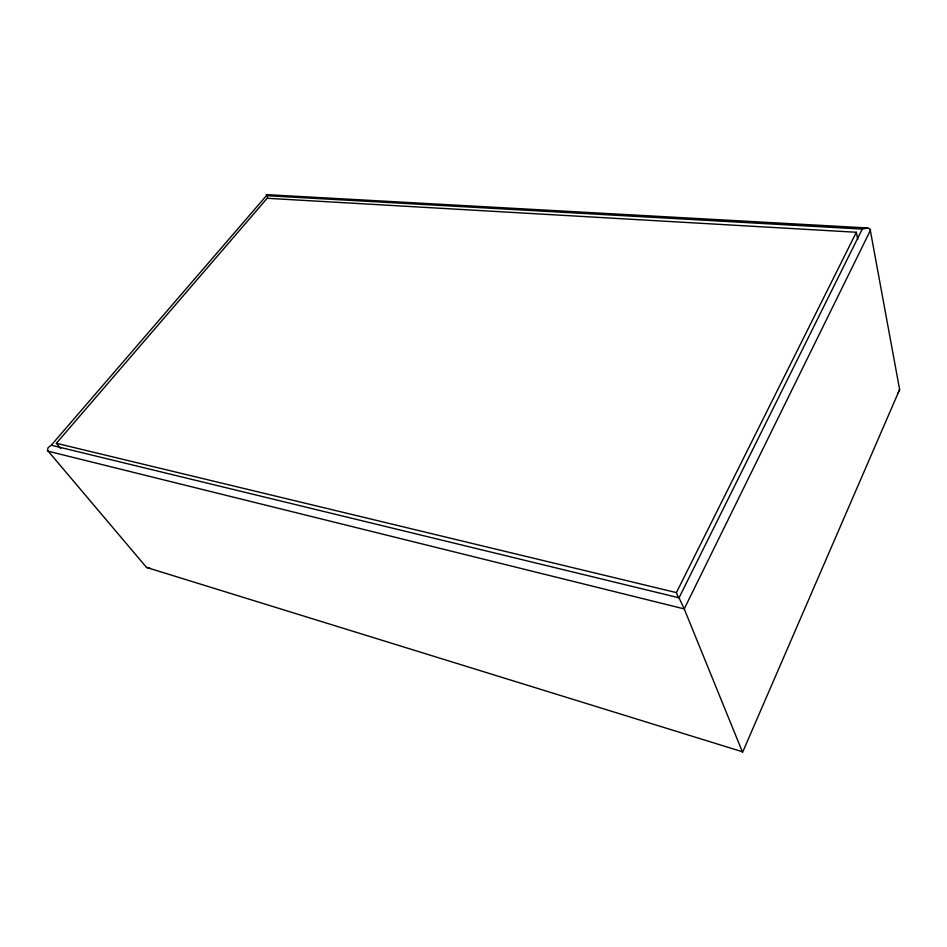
<?xml version="1.0" encoding="UTF-8"?>
<svg xmlns="http://www.w3.org/2000/svg" width="947" height="947" viewBox="0 0 947 947"><rect width="100%" height="100%" fill="white"/><g stroke="black" fill="none" stroke-linecap="round" stroke-linejoin="round"><path stroke-width="1.42" d="M267.646 197.852L266.379 194.632L867.772 227.967L870.068 229.056L899.626 389.537L742.555 752.368L741.986 751.444M870.53 230.074L684.231 608.909L742.33 751.729L146.525 567.431L47.433 450.263L48.155 447.576L51.268 445.22L266.415 195.674L862.244 229.091L867.772 227.967M47.906 451.163L684.231 608.909L679.035 597.806L862.244 229.091M678.573 597.959L676.395 592.609L856.348 232.264L267.161 198.278L56.358 443.303L60.75 448.547M898.123 392.887L899.626 389.537M150.419 568.508L146.525 567.431M266.379 194.632L267.338 195.709M56.358 443.303L676.395 592.609M51.268 445.22L679.035 597.806M856.348 232.264L857.745 239.52"/></g></svg>
